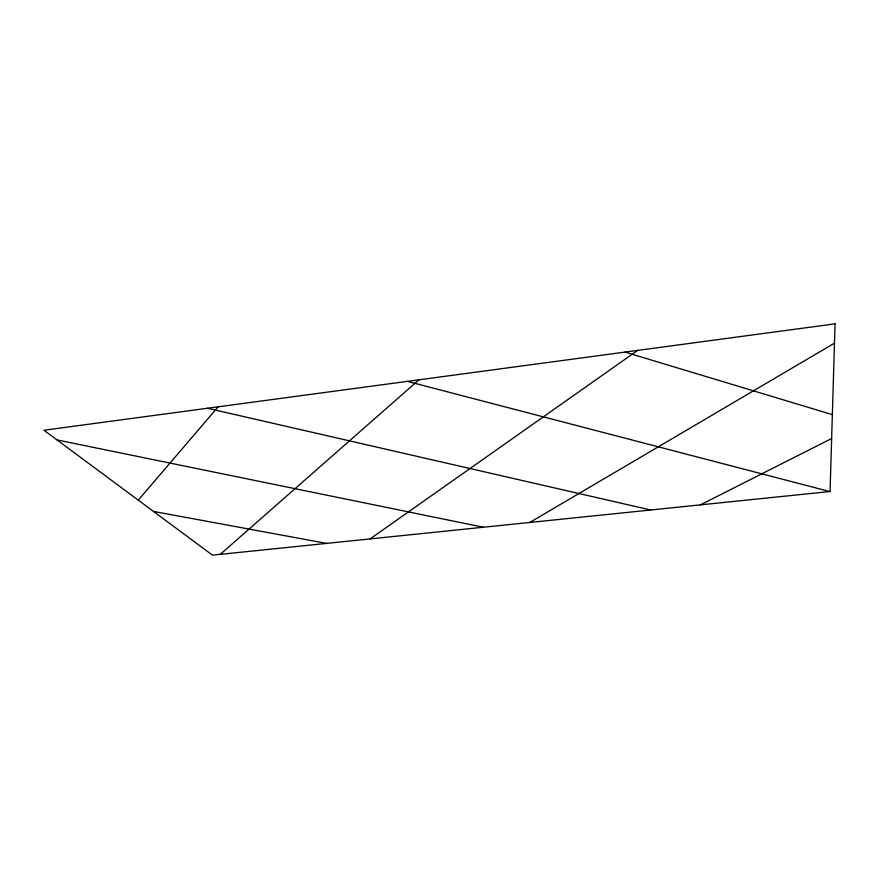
<?xml version="1.0" encoding="UTF-8"?>
<svg xmlns="http://www.w3.org/2000/svg" width="879" height="879" viewBox="0 0 879 879"><rect width="100%" height="100%" fill="white"/><g stroke="black" fill="none" stroke-linecap="round" stroke-linejoin="round"><path stroke-width="1.32" d="M138.267 500.151L218.135 406.823M220.299 554.352L418.931 379.816M370.114 538.915L637.66 350.391M529.806 522.456L834.479 343.151M700.365 504.887L831.644 438.511M153.484 511.424L326.559 543.398M57.003 439.929L483.351 527.246M207.477 408.263L650.713 509.996M407.34 381.376L829.754 491.548M625.002 352.094L832.347 414.635M835.05 323.846L830.073 491.515L212.498 555.154L43.95 430.249L835.05 323.846"/></g></svg>
